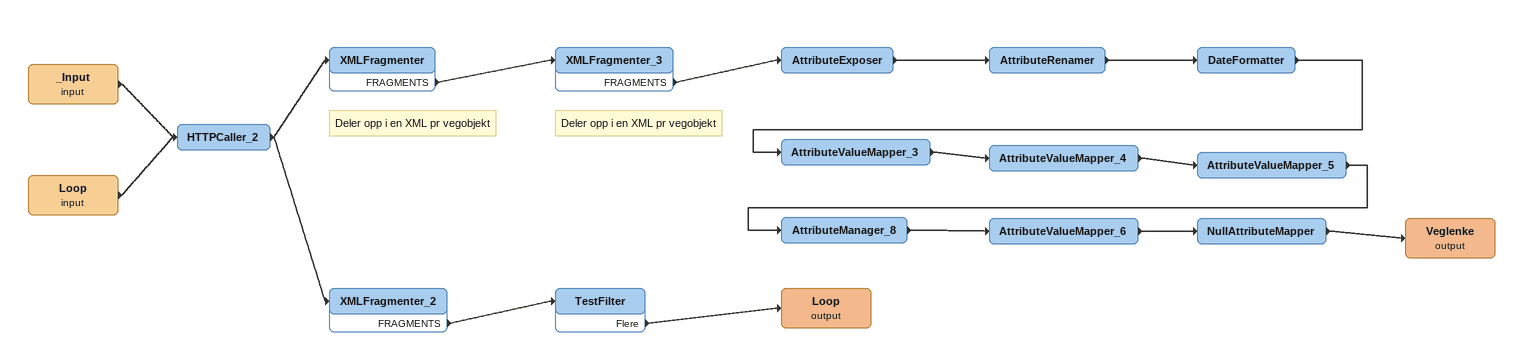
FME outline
_Input (input)
    -> HTTPCaller_2
Loop (input)
    -> HTTPCaller_2
HTTPCaller_2
    -> XMLFragmenter_2
    -> XMLFragmenter
Note: Deler opp i en XML pr vegobjekt
XMLFragmenter
    FRAGMENTS -> XMLFragmenter_3
Note: Deler opp i en XML pr vegobjekt
XMLFragmenter_3
    FRAGMENTS -> AttributeExposer
AttributeExposer
    -> AttributeRenamer
AttributeRenamer
    -> DateFormatter
DateFormatter
    -> AttributeValueMapper_3
AttributeValueMapper_3
    -> AttributeValueMapper_4
AttributeValueMapper_4
    -> AttributeValueMapper_5
AttributeValueMapper_5
    -> AttributeManager_8
AttributeManager_8
    -> AttributeValueMapper_6
AttributeValueMapper_6
    -> NullAttributeMapper
NullAttributeMapper
    -> Veglenke (output)
Veglenke (output)
XMLFragmenter_2
    FRAGMENTS -> TestFilter
TestFilter
    Flere -> Loop (output)
Loop (output)
